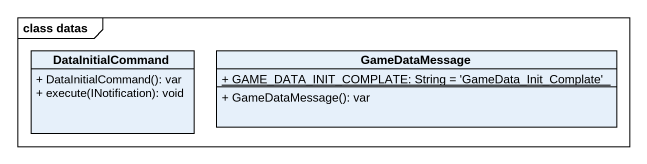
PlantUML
@startuml
mainframe class datas
hide circle
hide empty members
skinparam classAttributeIconSize 0
class DataInitialCommand {
  + DataInitialCommand(): var
  + execute(INotification): void
}
class GameDataMessage {
  {static} + GAME_DATA_INIT_COMPLATE: String = 'GameData_Init_Complate'
  + GameDataMessage(): var
}
@enduml
